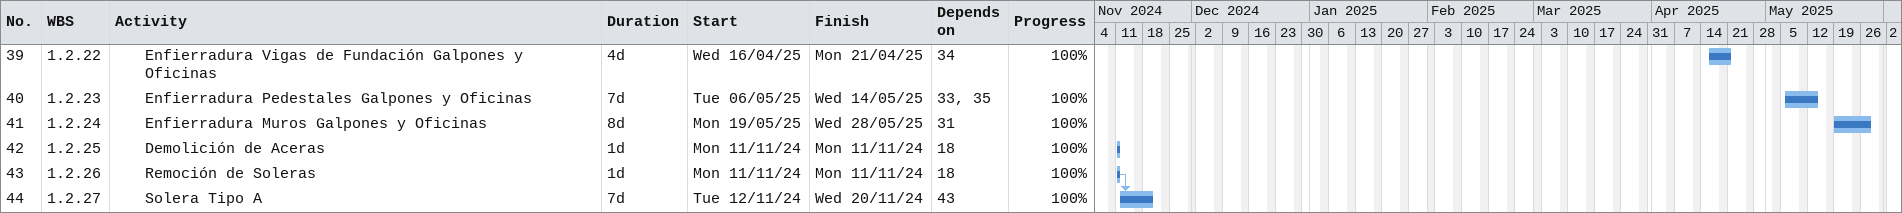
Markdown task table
| ID | WBS | Task | Duration | Start | Finish | Predecessors | % complete |
|---|---|---|---|---|---|---|---|
| 39 | 1.2.22 | Enfierradura Vigas de Fundación Galpones y Oficinas | 4d | 2025-04-16 | 2025-04-21 | 34 | 100 |
| 40 | 1.2.23 | Enfierradura Pedestales Galpones y Oficinas | 7d | 2025-05-06 | 2025-05-14 | 33, 35 | 100 |
| 41 | 1.2.24 | Enfierradura Muros Galpones y Oficinas | 8d | 2025-05-19 | 2025-05-28 | 31 | 100 |
| 42 | 1.2.25 | Demolición de Aceras | 1d | 2024-11-11 | 2024-11-11 | 18 | 100 |
| 43 | 1.2.26 | Remoción de Soleras | 1d | 2024-11-11 | 2024-11-11 | 18 | 100 |
| 44 | 1.2.27 | Solera Tipo A | 7d | 2024-11-12 | 2024-11-20 | 43 | 100 |
